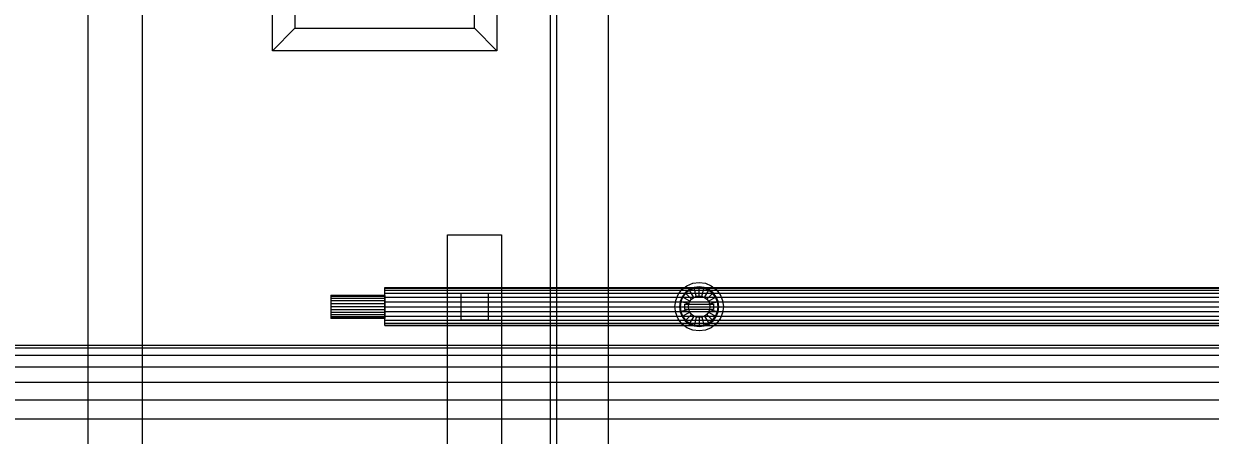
# Model space of a CAD drawing. Header units: millimetres. Extents: x -191664 to 191490, y -197311 to 10263.
# Drawn here: x 12018 to 13339, y -18303 to -17845 of the extents above; entities that cross this region are included whole.
import ezdxf

# ---------------------------------------------------------------- set-up
doc = ezdxf.new("R2010")
doc.units = ezdxf.units.MM
for name, color, linetype, lineweight in [('COTAS_INSTALACION_P', 30, 'Continuous', 0), ('superior_dos-mix', 7, 'Continuous', 0), ('superior_mezcladora', 7, 'Continuous', 0)]:
    doc.layers.add(name, color=color, linetype=linetype, lineweight=lineweight)
doc.dimstyles.new('PLANTA_100', dxfattribs={"dimtxt": 250, "dimasz": 150, "dimexe": 150, "dimexo": 80, "dimgap": 100, "dimtad": 1, "dimtih": 1, "dimtoh": 1, "dimdec": 1, "dimdsep": 46, "dimcen": 0.09, "dimclrd": 1, "dimclre": 1, "dimclrt": 1, "dimadec": 0, "dimazin": 0, "dimtfac": 1, "dimtdec": 4, "dimtofl": 0, "dimtmove": 0, "dimatfit": 3, "dimfxl": 1, "dimtolj": 1, "dimtzin": 0, "dimarcsym": 0})

# ---------------------------------------------------------------- blocks, each defined once
blk = doc.blocks.new('*D5')
at = {"layer": 'COTAS_INSTALACION_P', "color": 1, "lineweight": -2, "transparency": 16777216}
for p, q in [((-1000, -18080), (-1000, -25850)), ((60117.1, -18080), (60117.1, -25850)), ((-850, -25700), (59967.1, -25700))]:
    blk.add_line(p, q, dxfattribs=at)
at = {"layer": 'COTAS_INSTALACION_P', "color": 1, "transparency": 16777216}
for points in [[(-850, -25675), (-850, -25725), (-1000, -25700)], [(59967.1, -25675), (59967.1, -25725), (60117.1, -25700)]]:
    blk.add_solid(points, dxfattribs=at)
at = {"layer": 'Defpoints', "color": 0, "transparency": 16777216}
for p in [(-1000, -18000), (60117.1, -18000), (60117.1, -25700)]:
    blk.add_point(p, dxfattribs=at)

msp = doc.modelspace()

# ---------------------------------------------------------------- linework, layer by layer
at = {"layer": 'superior_dos-mix', "color": 8, "true_color": 0x71848d}
for p, q in [((12294.53, -17875), (12294.53, -17625)), ((12544.53, -17625), (12544.53, -17875)), ((12319.53, -17650), (12319.53, -17850)), ((12519.53, -17850), (12519.53, -17650)), ((12294.53, -17875), (12319.53, -17850)), ((12319.53, -17850), (12519.53, -17850)), ((12519.53, -17850), (12544.53, -17875)), ((12544.53, -17875), (12294.53, -17875))]:
    msp.add_line(p, q, dxfattribs=at)
at = {"layer": 'superior_mezcladora', "color": 8, "true_color": 0x667b86}
for p, q in [((12603.7, -17250), (12603.7, -18750)), ((12611.2, -18750), (12611.2, -17250)), ((12668.7, -18750), (12668.7, -17250))]:
    msp.add_line(p, q, dxfattribs=at)
at = {"layer": 'superior_mezcladora', "color": 251, "true_color": 0x64686b}
for p, q in [((12089.53, -18600), (12089.53, -17400)), ((12149.53, -17400), (12149.53, -18600))]:
    msp.add_line(p, q, dxfattribs=at)
at = {"layer": 'superior_mezcladora', "color": 139, "true_color": 0x344b58}
for p, q in [((12489.53, -18980), (12489.53, -18080)), ((12489.53, -18080), (12549.53, -18080)), ((12549.53, -18080), (12549.53, -18980)), ((12753.53, -18163), (12753.53, -18157)), ((12753.53, -18157), (12785.53, -18157)), ((12785.53, -18157), (12785.53, -18163)), ((12785.53, -18163), (12753.53, -18163))]:
    msp.add_line(p, q, dxfattribs=at)
at = {"layer": 'superior_mezcladora', "color": 9, "true_color": 0xb9c5c9}
for p, q in [((12756.03, -18136.62), (12762.54, -18133.92)), ((12762.54, -18133.92), (12769.53, -18133)), ((12769.53, -18133), (12776.52, -18133.92)), ((12776.52, -18133.92), (12783.03, -18136.62)), ((12359.53, -18147), (12359.53, -18147.44)), ((12359.53, -18147), (12419.53, -18147)), ((12359.53, -18147.44), (12359.53, -18148.74)), ((12419.53, -18147.44), (12359.53, -18147.44)), ((12419.53, -18147.44), (12419.53, -18147)), ((12419.53, -18147.44), (12419.53, -18148.74)), ((12743.45, -18153.01), (12746.15, -18146.5)), ((12746.15, -18146.5), (12750.44, -18140.91)), ((12750.44, -18140.91), (12756.03, -18136.62)), ((12783.03, -18136.62), (12788.62, -18140.91)), ((12788.62, -18140.91), (12792.91, -18146.5)), ((12792.91, -18146.5), (12795.61, -18153.01)), ((12359.53, -18148.74), (12359.53, -18150.81)), ((12419.53, -18148.74), (12359.53, -18148.74)), ((12359.53, -18150.81), (12359.53, -18153.5)), ((12419.53, -18150.81), (12359.53, -18150.81)), ((12359.53, -18153.5), (12359.53, -18156.64)), ((12419.53, -18153.5), (12359.53, -18153.5)), ((12359.53, -18156.64), (12359.53, -18160)), ((12419.53, -18156.64), (12359.53, -18156.64)), ((12359.53, -18160), (12359.53, -18163.36)), ((12419.53, -18160), (12359.53, -18160)), ((12419.53, -18148.74), (12419.53, -18150.81)), ((12419.53, -18150.81), (12419.53, -18153.5)), ((12419.53, -18153.5), (12419.53, -18156.64)), ((12419.53, -18156.64), (12419.53, -18160)), ((12419.53, -18160), (12419.53, -18163.36)), ((12742.53, -18160), (12743.45, -18153.01)), ((12743.45, -18166.99), (12742.53, -18160)), ((12795.61, -18153.01), (12796.53, -18160)), ((12796.53, -18160), (12795.61, -18166.99)), ((12359.53, -18163.36), (12359.53, -18166.5)), ((12419.53, -18163.36), (12359.53, -18163.36)), ((12359.53, -18166.5), (12359.53, -18169.19)), ((12419.53, -18166.5), (12359.53, -18166.5)), ((12359.53, -18169.19), (12359.53, -18171.26)), ((12419.53, -18169.19), (12359.53, -18169.19)), ((12359.53, -18171.26), (12359.53, -18172.56)), ((12419.53, -18171.26), (12359.53, -18171.26)), ((12359.53, -18172.56), (12359.53, -18173)), ((12419.53, -18172.56), (12359.53, -18172.56)), ((12419.53, -18173), (12359.53, -18173)), ((12419.53, -18163.36), (12419.53, -18166.5)), ((12419.53, -18166.5), (12419.53, -18169.19)), ((12419.53, -18169.19), (12419.53, -18171.26)), ((12419.53, -18171.26), (12419.53, -18172.56)), ((12419.53, -18172.56), (12419.53, -18173)), ((12746.15, -18173.5), (12743.45, -18166.99)), ((12750.44, -18179.09), (12746.15, -18173.5)), ((12792.91, -18173.5), (12788.62, -18179.09)), ((12795.61, -18166.99), (12792.91, -18173.5)), ((12756.03, -18183.38), (12750.44, -18179.09)), ((12762.54, -18186.08), (12756.03, -18183.38)), ((12769.53, -18187), (12762.54, -18186.08)), ((12776.52, -18186.08), (12769.53, -18187)), ((12783.03, -18183.38), (12776.52, -18186.08)), ((12788.62, -18179.09), (12783.03, -18183.38))]:
    msp.add_line(p, q, dxfattribs=at)
at = {"layer": 'superior_mezcladora', "color": 134, "true_color": 0x238fa9}
for p, q in [((12419.53, -18139.52), (12419.53, -18138.8)), ((12419.53, -18138.8), (15469.53, -18138.8)), ((12419.53, -18141.64), (12419.53, -18139.52)), ((12419.53, -18139.52), (15469.53, -18139.52)), ((12419.53, -18145.01), (12419.53, -18141.64)), ((12419.53, -18141.64), (15469.53, -18141.64)), ((12419.53, -18149.4), (12419.53, -18145.01)), ((12419.53, -18145.01), (15469.53, -18145.01)), ((12754.54, -18145.01), (12751.17, -18149.4)), ((12758.93, -18141.64), (12754.54, -18145.01)), ((12764.04, -18139.52), (12758.93, -18141.64)), ((12769.53, -18138.8), (12764.04, -18139.52)), ((12775.02, -18139.52), (12769.53, -18138.8)), ((12780.13, -18141.64), (12775.02, -18139.52)), ((12784.52, -18145.01), (12780.13, -18141.64)), ((12787.89, -18149.4), (12784.52, -18145.01)), ((12419.53, -18154.51), (12419.53, -18149.4)), ((12419.53, -18149.4), (15469.53, -18149.4)), ((12419.53, -18160), (12419.53, -18154.51)), ((12419.53, -18154.51), (15469.53, -18154.51)), ((12419.53, -18165.49), (12419.53, -18160)), ((12419.53, -18160), (15469.53, -18160)), ((12749.05, -18154.51), (12748.33, -18160)), ((12748.33, -18160), (12749.05, -18165.49)), ((12751.17, -18149.4), (12749.05, -18154.51)), ((12790.01, -18154.51), (12787.89, -18149.4)), ((12790.73, -18160), (12790.01, -18154.51)), ((12790.01, -18165.49), (12790.73, -18160)), ((12419.53, -18170.6), (12419.53, -18165.49)), ((12419.53, -18165.49), (15469.53, -18165.49)), ((12419.53, -18174.99), (12419.53, -18170.6)), ((12419.53, -18170.6), (15469.53, -18170.6)), ((12749.05, -18165.49), (12751.17, -18170.6)), ((12751.17, -18170.6), (12754.54, -18174.99)), ((12784.52, -18174.99), (12787.89, -18170.6)), ((12787.89, -18170.6), (12790.01, -18165.49)), ((12419.53, -18178.36), (12419.53, -18174.99)), ((12419.53, -18174.99), (15469.53, -18174.99)), ((12419.53, -18180.48), (12419.53, -18178.36)), ((12419.53, -18178.36), (15469.53, -18178.36)), ((12419.53, -18180.48), (12419.53, -18181.2)), ((12419.53, -18180.48), (15469.53, -18180.48)), ((15469.53, -18181.2), (12419.53, -18181.2)), ((12754.54, -18174.99), (12758.93, -18178.36)), ((12758.93, -18178.36), (12764.04, -18180.48)), ((12764.04, -18180.48), (12769.53, -18181.2)), ((12769.53, -18181.2), (12775.02, -18180.48)), ((12775.02, -18180.48), (12780.13, -18178.36)), ((12780.13, -18178.36), (12784.52, -18174.99))]:
    msp.add_line(p, q, dxfattribs=at)
at = {"layer": 'superior_mezcladora', "color": 8, "true_color": 0x71848d}
for p, q in [((12504.53, -18175), (12504.53, -18145)), ((12504.53, -18145), (12534.53, -18145)), ((12534.53, -18145), (12534.53, -18175)), ((12534.53, -18175), (12504.53, -18175))]:
    msp.add_line(p, q, dxfattribs=at)
at = {"layer": 'superior_mezcladora', "color": 55, "true_color": 0xb2944d}
for p, q in [((12753.97, -18144.44), (12750.48, -18149)), ((12758.53, -18140.95), (12753.97, -18144.44)), ((12761.04, -18151.51), (12753.97, -18144.44)), ((12763.83, -18138.75), (12758.53, -18140.95)), ((12763.53, -18149.61), (12758.53, -18140.95)), ((12769.53, -18138), (12763.83, -18138.75)), ((12766.42, -18148.41), (12763.83, -18138.75)), ((12766.42, -18148.41), (12769.53, -18148)), ((12775.22, -18138.75), (12769.53, -18138)), ((12769.53, -18148), (12769.53, -18138)), ((12769.53, -18148), (12772.63, -18148.41)), ((12772.63, -18148.41), (12775.22, -18138.75)), ((12780.53, -18140.95), (12775.22, -18138.75)), ((12775.53, -18149.61), (12780.53, -18140.95)), ((12778.01, -18151.51), (12785.08, -18144.44)), ((12785.08, -18144.44), (12780.53, -18140.95)), ((12788.58, -18149), (12785.08, -18144.44)), ((12748.28, -18154.31), (12747.53, -18160)), ((12747.53, -18160), (12748.28, -18165.69)), ((12747.53, -18160), (12757.53, -18160)), ((12750.48, -18149), (12748.28, -18154.31)), ((12757.94, -18156.89), (12748.28, -18154.31)), ((12759.14, -18154), (12750.48, -18149)), ((12757.53, -18160), (12757.94, -18156.89)), ((12757.94, -18163.11), (12757.53, -18160)), ((12757.94, -18156.89), (12759.14, -18154)), ((12759.14, -18154), (12761.04, -18151.51)), ((12761.04, -18151.51), (12763.53, -18149.61)), ((12763.53, -18149.61), (12766.42, -18148.41)), ((12772.63, -18148.41), (12775.53, -18149.61)), ((12775.53, -18149.61), (12778.01, -18151.51)), ((12778.01, -18151.51), (12779.92, -18154)), ((12779.92, -18154), (12788.58, -18149)), ((12779.92, -18154), (12781.12, -18156.89)), ((12781.12, -18156.89), (12790.78, -18154.31)), ((12781.12, -18156.89), (12781.53, -18160)), ((12781.53, -18160), (12781.12, -18163.11)), ((12781.53, -18160), (12791.53, -18160)), ((12790.78, -18154.31), (12788.58, -18149)), ((12791.53, -18160), (12790.78, -18154.31)), ((12790.78, -18165.69), (12791.53, -18160)), ((12757.94, -18163.11), (12748.28, -18165.69)), ((12748.28, -18165.69), (12750.48, -18171)), ((12759.14, -18166), (12750.48, -18171)), ((12750.48, -18171), (12753.97, -18175.56)), ((12761.04, -18168.49), (12753.97, -18175.56)), ((12759.14, -18166), (12757.94, -18163.11)), ((12763.53, -18170.39), (12758.53, -18179.05)), ((12761.04, -18168.49), (12759.14, -18166)), ((12763.53, -18170.39), (12761.04, -18168.49)), ((12766.42, -18171.59), (12763.53, -18170.39)), ((12766.42, -18171.59), (12763.83, -18181.25)), ((12769.53, -18172), (12766.42, -18171.59)), ((12772.63, -18171.59), (12769.53, -18172)), ((12769.53, -18172), (12769.53, -18182)), ((12775.53, -18170.39), (12772.63, -18171.59)), ((12772.63, -18171.59), (12775.22, -18181.25)), ((12778.01, -18168.49), (12775.53, -18170.39)), ((12775.53, -18170.39), (12780.53, -18179.05)), ((12779.92, -18166), (12778.01, -18168.49)), ((12778.01, -18168.49), (12785.08, -18175.56)), ((12781.12, -18163.11), (12779.92, -18166)), ((12779.92, -18166), (12788.58, -18171)), ((12781.12, -18163.11), (12790.78, -18165.69)), ((12785.08, -18175.56), (12788.58, -18171)), ((12788.58, -18171), (12790.78, -18165.69)), ((12753.97, -18175.56), (12758.53, -18179.05)), ((12758.53, -18179.05), (12763.83, -18181.25)), ((12763.83, -18181.25), (12769.53, -18182)), ((12769.53, -18182), (12775.22, -18181.25)), ((12775.22, -18181.25), (12780.53, -18179.05)), ((12780.53, -18179.05), (12785.08, -18175.56))]:
    msp.add_line(p, q, dxfattribs=at)
at = {"layer": 'superior_mezcladora', "color": 254, "true_color": 0xdce0df}
for p, q in [((16929.53, -18203), (10409.53, -18203)), ((10409.53, -18205.79), (16929.53, -18205.79)), ((10409.53, -18213.99), (16929.53, -18213.99)), ((10409.53, -18227.02), (16929.53, -18227.02)), ((10409.53, -18244), (16929.53, -18244)), ((10409.53, -18263.78), (16929.53, -18263.78)), ((10409.53, -18285), (16929.53, -18285))]:
    msp.add_line(p, q, dxfattribs=at)

# ---------------------------------------------------------------- dimensions: what is measured, and where the dimension line sits
at = {"layer": 'COTAS_INSTALACION_P'}
dim = msp.add_aligned_dim(p1=(-1000, -18000), p2=(60117.12, -18000), distance=-7700, text='<> P', dimstyle='PLANTA_100', dxfattribs=at)
dim.commit()
dim.dimension.update_dxf_attribs({"geometry": '*D5', "text_midpoint": (29558.56, -25700)})

doc.saveas('drawing.dxf')
